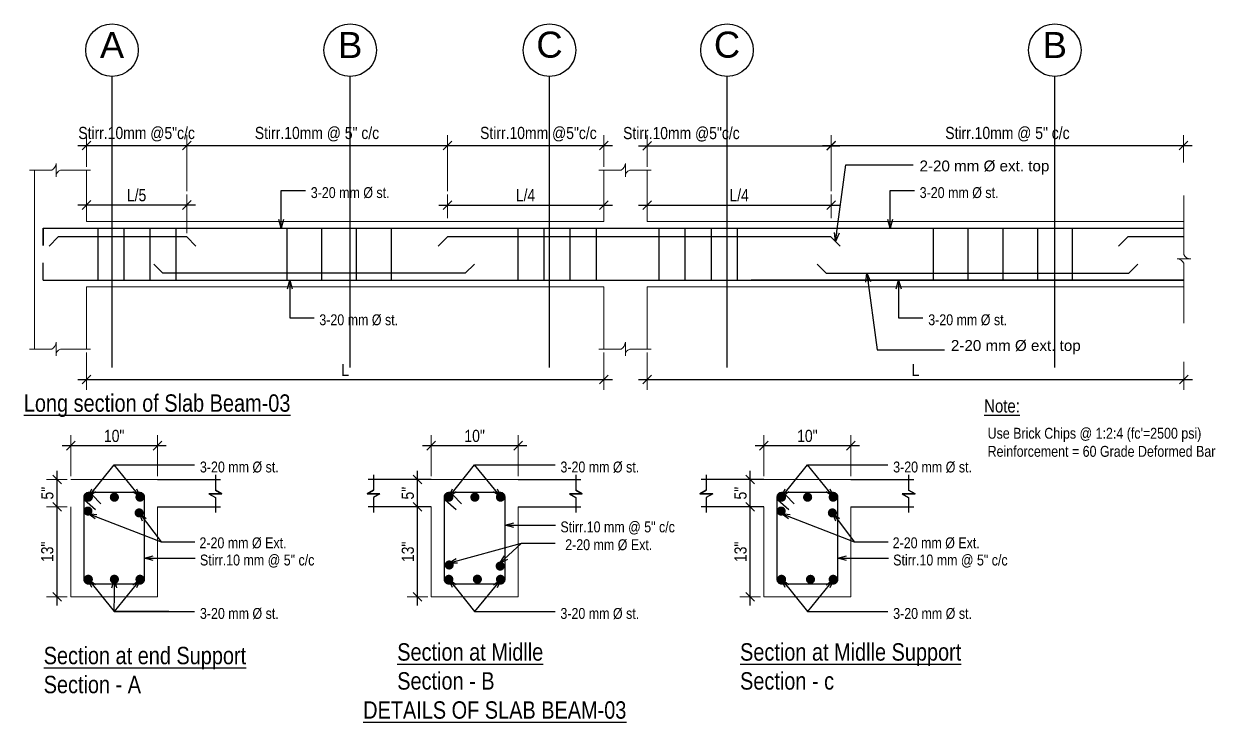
# Model space of a CAD drawing. Header units: inches. Extents: x -4010 to 65129, y -40138 to -1318.
# Drawn here: x 48578 to 48852.3, y -39686.4 to -39525.7 of the extents above; entities that cross this region are included whole.
import ezdxf

# ---------------------------------------------------------------- set-up
doc = ezdxf.new("R2010")
doc.units = ezdxf.units.IN
doc.header["$MEASUREMENT"] = 0
doc.header["$PDMODE"] = 99
for name, color, linetype in [('1-COMON', 23, 'Continuous'), ('Hatch', 3, 'Continuous'), ('Rod', 1, 'Continuous'), ('TEX', 7, 'Continuous')]:
    doc.layers.add(name, color=color, linetype=linetype)
doc.layers.add('DIM', color=7, linetype='Continuous', lineweight=15)
doc.layers.add('LINE', color=8, linetype='Continuous', lineweight=13)
doc.styles.add('R', font='arial.ttf')
doc.styles.get("Standard").update_dxf_attribs({"font": 'ARIALN.TTF'})
doc.styles.add('style0', font='swissel.ttf')
doc.dimstyles.new('_30', dxfattribs={"dimscale": 0.4, "dimtxt": 7, "dimasz": 5, "dimexe": 6, "dimexo": 2, "dimgap": 2, "dimtad": 1, "dimdec": 0, "dimzin": 3, "dimdsep": 46, "dimlunit": 3, "dimtxsty": 'Standard', "dimblk": 'OBLIQUE', "dimcen": 0, "dimdle": 5, "dimclrt": 7, "dimazin": 0, "dimtfac": 0.0375, "dimtdec": 0, "dimtofl": 0, "dimtmove": 0, "dimatfit": 3, "dimldrblk": 'OPEN30', "dimfxl": 6, "dimtvp": 0.8, "dimtolj": 1, "dimtzin": 0, "dimlwe": -1, "dimarcsym": 0})

# ---------------------------------------------------------------- blocks, each defined once
blk = doc.blocks.new('_Oblique')
at = {"color": 0, "linetype": 'ByBlock', "lineweight": -2}
blk.add_line((-0.5, -0.5), (0.5, 0.5), dxfattribs=at)
blk = doc.blocks.new('_Open30')
at = {"color": 0, "linetype": 'ByBlock', "lineweight": -2}
for p, q in [((-1, 0.27), (0, 0)), ((0, 0), (-1, -0.27)), ((0, 0), (-1, 0))]:
    blk.add_line(p, q, dxfattribs=at)
blk = doc.blocks.new('*D1492')
at = {"layer": 'Defpoints', "color": 0}
for p in [(48845.06, -39553.72), (48845.06, -39558.43), (48763.91, -39565)]:
    blk.add_point(p, dxfattribs=at)
at = {"layer": 'DIM', "color": 0}
for p, q in [((48763.91, -39564.2), (48763.91, -39551.32)), ((48845.06, -39557.63), (48845.06, -39551.32))]:
    blk.add_line(p, q, dxfattribs=at)
at = {"layer": 'DIM', "color": 0, "lineweight": -2}
blk.add_line((48761.91, -39553.72), (48847.06, -39553.72), dxfattribs=at)
at = {"layer": 'DIM', "color": 0, "lineweight": -2, "xscale": 2, "yscale": 2, "zscale": 2, "rotation": 180}
blk.add_blockref('_Oblique', (48763.91, -39553.72), dxfattribs=at)
at = {"layer": 'DIM', "color": 0, "lineweight": -2, "xscale": 2, "yscale": 2, "zscale": 2}
blk.add_blockref('_Oblique', (48845.06, -39553.72), dxfattribs=at)
at = {"layer": 'DIM', "color": 7, "insert": (48804.49, -39551.09), "char_height": 2.8, "attachment_point": 5}
blk.add_mtext('\\A1;Stirr.10mm @ 5" c/c', dxfattribs=at)
blk = doc.blocks.new('*D1493')
at = {"layer": 'Defpoints', "color": 0}
for p in [(48711.52, -39553.72), (48711.52, -39559.38), (48675.52, -39565)]:
    blk.add_point(p, dxfattribs=at)
at = {"layer": 'DIM', "color": 0}
for p, q in [((48675.52, -39564.2), (48675.52, -39551.32)), ((48711.52, -39558.58), (48711.52, -39551.32))]:
    blk.add_line(p, q, dxfattribs=at)
at = {"layer": 'DIM', "color": 0, "lineweight": -2}
blk.add_line((48673.52, -39553.72), (48713.52, -39553.72), dxfattribs=at)
at = {"layer": 'DIM', "color": 0, "lineweight": -2, "xscale": 2, "yscale": 2, "zscale": 2, "rotation": 180}
blk.add_blockref('_Oblique', (48675.52, -39553.72), dxfattribs=at)
at = {"layer": 'DIM', "color": 0, "lineweight": -2, "xscale": 2, "yscale": 2, "zscale": 2}
blk.add_blockref('_Oblique', (48711.52, -39553.72), dxfattribs=at)
at = {"layer": 'DIM', "color": 7, "insert": (48696.48, -39551.09), "char_height": 2.8, "attachment_point": 5}
blk.add_mtext('\\A1;{\\C7;Stirr.10mm @5"c/c}', dxfattribs=at)
blk = doc.blocks.new('*D1494')
at = {"layer": 'Defpoints', "color": 0}
for p in [(48711.52, -39567.4), (48675.52, -39571.21), (48711.52, -39571.21)]:
    blk.add_point(p, dxfattribs=at)
at = {"layer": 'DIM', "color": 0}
for p, q in [((48675.52, -39570.41), (48675.52, -39565)), ((48711.52, -39570.41), (48711.52, -39565))]:
    blk.add_line(p, q, dxfattribs=at)
at = {"layer": 'DIM', "color": 0, "lineweight": -2}
blk.add_line((48673.52, -39567.4), (48713.52, -39567.4), dxfattribs=at)
at = {"layer": 'DIM', "color": 0, "lineweight": -2, "xscale": 2, "yscale": 2, "zscale": 2, "rotation": 180}
blk.add_blockref('_Oblique', (48675.52, -39567.4), dxfattribs=at)
at = {"layer": 'DIM', "color": 0, "lineweight": -2, "xscale": 2, "yscale": 2, "zscale": 2}
blk.add_blockref('_Oblique', (48711.52, -39567.4), dxfattribs=at)
at = {"layer": 'DIM', "color": 7, "insert": (48693.52, -39565.15), "char_height": 2.8, "attachment_point": 5}
blk.add_mtext('\\A1;{\\C7;L/4}', dxfattribs=at)
blk = doc.blocks.new('*D1495')
at = {"layer": 'Defpoints', "color": 0}
for p in [(48675.52, -39553.72), (48615.49, -39564.99), (48675.52, -39565)]:
    blk.add_point(p, dxfattribs=at)
at = {"layer": 'DIM', "color": 0}
for p, q in [((48615.49, -39564.19), (48615.49, -39551.32)), ((48675.52, -39564.2), (48675.52, -39551.32))]:
    blk.add_line(p, q, dxfattribs=at)
at = {"layer": 'DIM', "color": 0, "lineweight": -2}
blk.add_line((48613.49, -39553.72), (48677.52, -39553.72), dxfattribs=at)
at = {"layer": 'DIM', "color": 0, "lineweight": -2, "xscale": 2, "yscale": 2, "zscale": 2, "rotation": 180}
blk.add_blockref('_Oblique', (48615.49, -39553.72), dxfattribs=at)
at = {"layer": 'DIM', "color": 0, "lineweight": -2, "xscale": 2, "yscale": 2, "zscale": 2}
blk.add_blockref('_Oblique', (48675.52, -39553.72), dxfattribs=at)
at = {"layer": 'DIM', "color": 7, "insert": (48645.5, -39551.09), "char_height": 2.8, "attachment_point": 5}
blk.add_mtext('\\A1;Stirr.10mm @ 5" c/c', dxfattribs=at)
blk = doc.blocks.new('*D1496')
at = {"layer": 'Defpoints', "color": 0}
for p in [(48615.49, -39553.72), (48592.44, -39559.38), (48615.49, -39564.99)]:
    blk.add_point(p, dxfattribs=at)
at = {"layer": 'DIM', "color": 0}
for p, q in [((48592.44, -39558.58), (48592.44, -39551.32)), ((48615.49, -39564.19), (48615.49, -39551.32))]:
    blk.add_line(p, q, dxfattribs=at)
at = {"layer": 'DIM', "color": 0, "lineweight": -2}
blk.add_line((48590.44, -39553.72), (48617.49, -39553.72), dxfattribs=at)
at = {"layer": 'DIM', "color": 0, "lineweight": -2, "xscale": 2, "yscale": 2, "zscale": 2, "rotation": 180}
blk.add_blockref('_Oblique', (48592.44, -39553.72), dxfattribs=at)
at = {"layer": 'DIM', "color": 0, "lineweight": -2, "xscale": 2, "yscale": 2, "zscale": 2}
blk.add_blockref('_Oblique', (48615.49, -39553.72), dxfattribs=at)
at = {"layer": 'DIM', "color": 7, "insert": (48603.96, -39551.09), "char_height": 2.8, "attachment_point": 5}
blk.add_mtext('\\A1;{\\C7;Stirr.10mm @5"c/c}', dxfattribs=at)
blk = doc.blocks.new('*D1497')
at = {"layer": 'Defpoints', "color": 0}
for p in [(48763.91, -39553.75), (48721.52, -39559.38), (48763.91, -39565)]:
    blk.add_point(p, dxfattribs=at)
at = {"layer": 'DIM', "color": 0}
for p, q in [((48721.52, -39558.58), (48721.52, -39551.35)), ((48763.91, -39564.2), (48763.91, -39551.35))]:
    blk.add_line(p, q, dxfattribs=at)
at = {"layer": 'DIM', "color": 0, "lineweight": -2}
blk.add_line((48719.52, -39553.75), (48765.91, -39553.75), dxfattribs=at)
at = {"layer": 'DIM', "color": 0, "lineweight": -2, "xscale": 2, "yscale": 2, "zscale": 2, "rotation": 180}
blk.add_blockref('_Oblique', (48721.52, -39553.75), dxfattribs=at)
at = {"layer": 'DIM', "color": 0, "lineweight": -2, "xscale": 2, "yscale": 2, "zscale": 2}
blk.add_blockref('_Oblique', (48763.91, -39553.75), dxfattribs=at)
at = {"layer": 'DIM', "color": 7, "insert": (48729.41, -39551.12), "char_height": 2.8, "attachment_point": 5}
blk.add_mtext('\\A1;{\\C7;Stirr.10mm @5"c/c}', dxfattribs=at)
blk = doc.blocks.new('*D1498')
at = {"layer": 'Defpoints', "color": 0}
for p in [(48763.91, -39567.4), (48721.52, -39571.21), (48763.91, -39571.21)]:
    blk.add_point(p, dxfattribs=at)
at = {"layer": 'DIM', "color": 0}
for p, q in [((48721.52, -39570.41), (48721.52, -39565)), ((48763.91, -39570.41), (48763.91, -39565))]:
    blk.add_line(p, q, dxfattribs=at)
at = {"layer": 'DIM', "color": 0, "lineweight": -2}
blk.add_line((48719.52, -39567.4), (48765.91, -39567.4), dxfattribs=at)
at = {"layer": 'DIM', "color": 0, "lineweight": -2, "xscale": 2, "yscale": 2, "zscale": 2, "rotation": 180}
blk.add_blockref('_Oblique', (48721.52, -39567.4), dxfattribs=at)
at = {"layer": 'DIM', "color": 0, "lineweight": -2, "xscale": 2, "yscale": 2, "zscale": 2}
blk.add_blockref('_Oblique', (48763.91, -39567.4), dxfattribs=at)
at = {"layer": 'DIM', "color": 7, "insert": (48742.71, -39565.15), "char_height": 2.8, "attachment_point": 5}
blk.add_mtext('\\A1;{\\C7;L/4}', dxfattribs=at)
blk = doc.blocks.new('*D1499')
at = {"layer": 'Defpoints', "color": 0}
for p in [(48671.8, -39622.78), (48671.8, -39630.59), (48691.8, -39630.59)]:
    blk.add_point(p, dxfattribs=at)
at = {"layer": 'DIM', "color": 0, "lineweight": -2}
blk.add_line((48693.8, -39622.78), (48669.8, -39622.78), dxfattribs=at)
at = {"layer": 'DIM', "color": 0}
for p, q in [((48671.8, -39629.79), (48671.8, -39620.38)), ((48691.8, -39629.79), (48691.8, -39620.38))]:
    blk.add_line(p, q, dxfattribs=at)
at = {"layer": 'DIM', "color": 0, "lineweight": -2, "xscale": 2, "yscale": 2, "zscale": 2, "rotation": 180}
blk.add_blockref('_Oblique', (48671.8, -39622.78), dxfattribs=at)
at = {"layer": 'DIM', "color": 0, "lineweight": -2, "xscale": 2, "yscale": 2, "zscale": 2}
blk.add_blockref('_Oblique', (48691.8, -39622.78), dxfattribs=at)
at = {"layer": 'DIM', "color": 7, "insert": (48681.8, -39620.55), "char_height": 2.8, "attachment_point": 5}
blk.add_mtext('\\A1;{\\C7;10"}', dxfattribs=at)
blk = doc.blocks.new('*D1500')
at = {"layer": 'Defpoints', "color": 0}
for p in [(48588.79, -39622.78), (48588.79, -39630.59), (48608.79, -39630.59)]:
    blk.add_point(p, dxfattribs=at)
at = {"layer": 'DIM', "color": 0, "lineweight": -2}
blk.add_line((48610.79, -39622.78), (48586.79, -39622.78), dxfattribs=at)
at = {"layer": 'DIM', "color": 0}
for p, q in [((48588.79, -39629.79), (48588.79, -39620.38)), ((48608.79, -39629.79), (48608.79, -39620.38))]:
    blk.add_line(p, q, dxfattribs=at)
at = {"layer": 'DIM', "color": 0, "lineweight": -2, "xscale": 2, "yscale": 2, "zscale": 2, "rotation": 180}
blk.add_blockref('_Oblique', (48588.79, -39622.78), dxfattribs=at)
at = {"layer": 'DIM', "color": 0, "lineweight": -2, "xscale": 2, "yscale": 2, "zscale": 2}
blk.add_blockref('_Oblique', (48608.79, -39622.78), dxfattribs=at)
at = {"layer": 'DIM', "color": 7, "insert": (48598.79, -39620.55), "char_height": 2.8, "attachment_point": 5}
blk.add_mtext('\\A1;{\\C7;10"}', dxfattribs=at)
blk = doc.blocks.new('*D1501')
at = {"layer": 'Defpoints', "color": 0}
for p in [(48592.44, -39600.54), (48711.52, -39600.54), (48711.52, -39607.56)]:
    blk.add_point(p, dxfattribs=at)
at = {"layer": 'DIM', "color": 0}
for p, q in [((48592.44, -39601.34), (48592.44, -39609.96)), ((48711.52, -39601.34), (48711.52, -39609.96))]:
    blk.add_line(p, q, dxfattribs=at)
at = {"layer": 'DIM', "color": 0, "lineweight": -2}
blk.add_line((48590.44, -39607.56), (48713.52, -39607.56), dxfattribs=at)
at = {"layer": 'DIM', "color": 0, "lineweight": -2, "xscale": 2, "yscale": 2, "zscale": 2, "rotation": 180}
blk.add_blockref('_Oblique', (48592.44, -39607.56), dxfattribs=at)
at = {"layer": 'DIM', "color": 0, "lineweight": -2, "xscale": 2, "yscale": 2, "zscale": 2}
blk.add_blockref('_Oblique', (48711.52, -39607.56), dxfattribs=at)
at = {"layer": 'DIM', "color": 7, "insert": (48651.98, -39605.36), "char_height": 2.8, "attachment_point": 5}
blk.add_mtext('\\A1;{\\C7;L}', dxfattribs=at)
blk = doc.blocks.new('*D1502')
at = {"layer": 'Defpoints', "color": 0}
for p in [(48721.52, -39600.54), (48845.12, -39602.66), (48845.12, -39607.56)]:
    blk.add_point(p, dxfattribs=at)
at = {"layer": 'DIM', "color": 0}
for p, q in [((48721.52, -39601.34), (48721.52, -39609.96)), ((48845.12, -39603.46), (48845.12, -39609.96))]:
    blk.add_line(p, q, dxfattribs=at)
at = {"layer": 'DIM', "color": 0, "lineweight": -2}
blk.add_line((48719.52, -39607.56), (48847.12, -39607.56), dxfattribs=at)
at = {"layer": 'DIM', "color": 0, "lineweight": -2, "xscale": 2, "yscale": 2, "zscale": 2, "rotation": 180}
blk.add_blockref('_Oblique', (48721.52, -39607.56), dxfattribs=at)
at = {"layer": 'DIM', "color": 0, "lineweight": -2, "xscale": 2, "yscale": 2, "zscale": 2}
blk.add_blockref('_Oblique', (48845.12, -39607.56), dxfattribs=at)
at = {"layer": 'DIM', "color": 7, "insert": (48783.32, -39605.36), "char_height": 2.8, "attachment_point": 5}
blk.add_mtext('\\A1;{\\C7;L}', dxfattribs=at)
blk = doc.blocks.new('*D1503')
at = {"layer": 'Defpoints', "color": 0}
for p in [(48615.49, -39567.39), (48592.44, -39571.21), (48615.49, -39574.71)]:
    blk.add_point(p, dxfattribs=at)
at = {"layer": 'DIM', "color": 0}
for p, q in [((48592.44, -39570.41), (48592.44, -39564.99)), ((48615.49, -39573.91), (48615.49, -39564.99))]:
    blk.add_line(p, q, dxfattribs=at)
at = {"layer": 'DIM', "color": 0, "lineweight": -2}
blk.add_line((48590.44, -39567.39), (48617.49, -39567.39), dxfattribs=at)
at = {"layer": 'DIM', "color": 0, "lineweight": -2, "xscale": 2, "yscale": 2, "zscale": 2, "rotation": 180}
blk.add_blockref('_Oblique', (48592.44, -39567.39), dxfattribs=at)
at = {"layer": 'DIM', "color": 0, "lineweight": -2, "xscale": 2, "yscale": 2, "zscale": 2}
blk.add_blockref('_Oblique', (48615.49, -39567.39), dxfattribs=at)
at = {"layer": 'DIM', "color": 7, "insert": (48603.96, -39565.14), "char_height": 2.8, "attachment_point": 5}
blk.add_mtext('\\A1;{\\C7;L/5}', dxfattribs=at)
blk = doc.blocks.new('*D1504')
at = {"layer": 'Defpoints', "color": 0}
for p in [(48585.63, -39636.84), (48588.79, -39636.84), (48588.79, -39657.59)]:
    blk.add_point(p, dxfattribs=at)
at = {"layer": 'DIM', "color": 0, "lineweight": -2}
blk.add_line((48585.63, -39659.59), (48585.63, -39634.84), dxfattribs=at)
at = {"layer": 'DIM', "color": 0}
for p, q in [((48587.99, -39636.84), (48583.23, -39636.84)), ((48587.99, -39657.59), (48583.23, -39657.59))]:
    blk.add_line(p, q, dxfattribs=at)
at = {"layer": 'DIM', "color": 0, "lineweight": -2, "xscale": 2, "yscale": 2, "zscale": 2}
for p, rotation in [((48585.63, -39636.84), 90), ((48585.63, -39657.59), 270)]:
    blk.add_blockref('_Oblique', p, dxfattribs=dict(at, rotation=rotation))
at = {"layer": 'DIM', "color": 7, "insert": (48583.4, -39647.21), "char_height": 2.8, "attachment_point": 5, "rotation": 90}
blk.add_mtext('\\A1;13"', dxfattribs=at)
blk = doc.blocks.new('*D1505')
at = {"layer": 'Defpoints', "color": 0}
for p in [(48585.63, -39630.59), (48588.79, -39630.59), (48588.79, -39636.84)]:
    blk.add_point(p, dxfattribs=at)
at = {"layer": 'DIM', "color": 0}
for p, q in [((48587.99, -39630.59), (48583.23, -39630.59)), ((48587.99, -39636.84), (48583.23, -39636.84))]:
    blk.add_line(p, q, dxfattribs=at)
at = {"layer": 'DIM', "color": 0, "lineweight": -2}
blk.add_line((48585.63, -39638.84), (48585.63, -39628.59), dxfattribs=at)
at = {"layer": 'DIM', "color": 0, "lineweight": -2, "xscale": 2, "yscale": 2, "zscale": 2}
for p, rotation in [((48585.63, -39630.59), 90), ((48585.63, -39636.84), 270)]:
    blk.add_blockref('_Oblique', p, dxfattribs=dict(at, rotation=rotation))
at = {"layer": 'DIM', "color": 7, "insert": (48583.41, -39633.71), "char_height": 2.8, "attachment_point": 5, "rotation": 90}
blk.add_mtext('\\A1;{\\C7;5"}', dxfattribs=at)
blk = doc.blocks.new('*D1506')
at = {"layer": 'Defpoints', "color": 0}
for p in [(48668.65, -39636.84), (48671.8, -39636.84), (48671.8, -39657.59)]:
    blk.add_point(p, dxfattribs=at)
at = {"layer": 'DIM', "color": 0, "lineweight": -2}
blk.add_line((48668.65, -39659.59), (48668.65, -39634.84), dxfattribs=at)
at = {"layer": 'DIM', "color": 0}
for p, q in [((48671, -39636.84), (48666.25, -39636.84)), ((48671, -39657.59), (48666.25, -39657.59))]:
    blk.add_line(p, q, dxfattribs=at)
at = {"layer": 'DIM', "color": 0, "lineweight": -2, "xscale": 2, "yscale": 2, "zscale": 2}
for p, rotation in [((48668.65, -39636.84), 90), ((48668.65, -39657.59), 270)]:
    blk.add_blockref('_Oblique', p, dxfattribs=dict(at, rotation=rotation))
at = {"layer": 'DIM', "color": 7, "insert": (48666.42, -39647.21), "char_height": 2.8, "attachment_point": 5, "rotation": 90}
blk.add_mtext('\\A1;13"', dxfattribs=at)
blk = doc.blocks.new('*D1525')
at = {"layer": 'Defpoints', "color": 0}
for p in [(48668.65, -39630.59), (48671.8, -39630.59), (48671.8, -39636.84)]:
    blk.add_point(p, dxfattribs=at)
at = {"layer": 'DIM', "color": 0}
for p, q in [((48671, -39630.59), (48666.25, -39630.59)), ((48671, -39636.84), (48666.25, -39636.84))]:
    blk.add_line(p, q, dxfattribs=at)
at = {"layer": 'DIM', "color": 0, "lineweight": -2}
blk.add_line((48668.65, -39638.84), (48668.65, -39628.59), dxfattribs=at)
at = {"layer": 'DIM', "color": 0, "lineweight": -2, "xscale": 2, "yscale": 2, "zscale": 2}
for p, rotation in [((48668.65, -39630.59), 90), ((48668.65, -39636.84), 270)]:
    blk.add_blockref('_Oblique', p, dxfattribs=dict(at, rotation=rotation))
at = {"layer": 'DIM', "color": 7, "insert": (48666.42, -39633.71), "char_height": 2.8, "attachment_point": 5, "rotation": 90}
blk.add_mtext('\\A1;{\\C7;5"}', dxfattribs=at)
blk = doc.blocks.new('*D1507')
at = {"layer": 'Defpoints', "color": 0}
for p in [(48748.42, -39622.78), (48748.42, -39630.59), (48768.42, -39630.59)]:
    blk.add_point(p, dxfattribs=at)
at = {"layer": 'DIM', "color": 0, "lineweight": -2}
blk.add_line((48770.42, -39622.78), (48746.42, -39622.78), dxfattribs=at)
at = {"layer": 'DIM', "color": 0}
for p, q in [((48748.42, -39629.79), (48748.42, -39620.38)), ((48768.42, -39629.79), (48768.42, -39620.38))]:
    blk.add_line(p, q, dxfattribs=at)
at = {"layer": 'DIM', "color": 0, "lineweight": -2, "xscale": 2, "yscale": 2, "zscale": 2, "rotation": 180}
blk.add_blockref('_Oblique', (48748.42, -39622.78), dxfattribs=at)
at = {"layer": 'DIM', "color": 0, "lineweight": -2, "xscale": 2, "yscale": 2, "zscale": 2}
blk.add_blockref('_Oblique', (48768.42, -39622.78), dxfattribs=at)
at = {"layer": 'DIM', "color": 7, "insert": (48758.42, -39620.55), "char_height": 2.8, "attachment_point": 5}
blk.add_mtext('\\A1;{\\C7;10"}', dxfattribs=at)
blk = doc.blocks.new('*D1508')
at = {"layer": 'Defpoints', "color": 0}
for p in [(48745.27, -39636.84), (48748.42, -39636.84), (48748.42, -39657.59)]:
    blk.add_point(p, dxfattribs=at)
at = {"layer": 'DIM', "color": 0, "lineweight": -2}
blk.add_line((48745.27, -39659.59), (48745.27, -39634.84), dxfattribs=at)
at = {"layer": 'DIM', "color": 0}
for p, q in [((48747.62, -39636.84), (48742.87, -39636.84)), ((48747.62, -39657.59), (48742.87, -39657.59))]:
    blk.add_line(p, q, dxfattribs=at)
at = {"layer": 'DIM', "color": 0, "lineweight": -2, "xscale": 2, "yscale": 2, "zscale": 2}
for p, rotation in [((48745.27, -39636.84), 90), ((48745.27, -39657.59), 270)]:
    blk.add_blockref('_Oblique', p, dxfattribs=dict(at, rotation=rotation))
at = {"layer": 'DIM', "color": 7, "insert": (48743.04, -39647.21), "char_height": 2.8, "attachment_point": 5, "rotation": 90}
blk.add_mtext('\\A1;13"', dxfattribs=at)
blk = doc.blocks.new('*D1526')
at = {"layer": 'Defpoints', "color": 0}
for p in [(48745.27, -39630.59), (48748.42, -39630.59), (48748.42, -39636.84)]:
    blk.add_point(p, dxfattribs=at)
at = {"layer": 'DIM', "color": 0}
for p, q in [((48747.62, -39630.59), (48742.87, -39630.59)), ((48747.62, -39636.84), (48742.87, -39636.84))]:
    blk.add_line(p, q, dxfattribs=at)
at = {"layer": 'DIM', "color": 0, "lineweight": -2}
blk.add_line((48745.27, -39638.84), (48745.27, -39628.59), dxfattribs=at)
at = {"layer": 'DIM', "color": 0, "lineweight": -2, "xscale": 2, "yscale": 2, "zscale": 2}
for p, rotation in [((48745.27, -39630.59), 90), ((48745.27, -39636.84), 270)]:
    blk.add_blockref('_Oblique', p, dxfattribs=dict(at, rotation=rotation))
at = {"layer": 'DIM', "color": 7, "insert": (48743.04, -39633.71), "char_height": 2.8, "attachment_point": 5, "rotation": 90}
blk.add_mtext('\\A1;{\\C7;5"}', dxfattribs=at)

msp = doc.modelspace()

# ---------------------------------------------------------------- linework, layer by layer
at = {"layer": '1-COMON'}
for p, q in [((48608.79, -39630.585), (48623.278, -39630.585)), ((48671.802, -39630.585), (48657.315, -39630.585)), ((48691.802, -39630.585), (48706.29, -39630.585)), ((48748.425, -39630.585), (48733.937, -39630.585)), ((48768.425, -39630.585), (48782.913, -39630.585)), ((48623.572, -39633.826), (48622.108, -39633.011)), ((48657.021, -39633.826), (48658.484, -39633.011)), ((48706.584, -39633.826), (48705.121, -39633.011)), ((48733.643, -39633.826), (48735.107, -39633.011)), ((48783.206, -39633.826), (48781.743, -39633.011)), ((48620.602, -39633.826), (48623.572, -39633.826)), ((48620.602, -39633.826), (48622.108, -39634.694)), ((48659.991, -39633.826), (48657.021, -39633.826)), ((48659.991, -39633.826), (48658.484, -39634.694)), ((48703.614, -39633.826), (48706.584, -39633.826)), ((48703.614, -39633.826), (48705.121, -39634.694)), ((48736.613, -39633.826), (48733.643, -39633.826)), ((48736.613, -39633.826), (48735.107, -39634.694)), ((48780.236, -39633.826), (48783.206, -39633.826)), ((48780.236, -39633.826), (48781.743, -39634.694)), ((48608.79, -39636.835), (48623.278, -39636.835)), ((48671.802, -39636.835), (48657.315, -39636.835)), ((48691.802, -39636.835), (48706.29, -39636.835)), ((48748.425, -39636.835), (48733.937, -39636.835)), ((48768.425, -39636.835), (48782.913, -39636.835))]:
    msp.add_line(p, q, dxfattribs=at)
for points in [[(48622.108, -39629.457), (48622.108, -39633.011), (48623.572, -39633.826), (48620.602, -39633.826), (48622.108, -39634.694), (48622.108, -39638.196)], [(48658.484, -39629.457), (48658.484, -39633.011), (48657.021, -39633.826), (48659.991, -39633.826), (48658.484, -39634.694), (48658.484, -39638.196)], [(48705.121, -39629.457), (48705.121, -39633.011), (48706.584, -39633.826), (48703.614, -39633.826), (48705.121, -39634.694), (48705.121, -39638.196)], [(48735.107, -39629.457), (48735.107, -39633.011), (48733.643, -39633.826), (48736.613, -39633.826), (48735.107, -39634.694), (48735.107, -39638.196)], [(48781.743, -39629.457), (48781.743, -39633.011), (48783.206, -39633.826), (48780.236, -39633.826), (48781.743, -39634.694), (48781.743, -39638.196)]]:
    msp.add_lwpolyline(points, dxfattribs=at)
at = {"layer": 'Hatch'}
for p, q in [((48598.299, -39604.784), (48598.299, -39537.802)), ((48653.153, -39604.784), (48653.153, -39537.802)), ((48699.031, -39604.784), (48699.031, -39537.802)), ((48739.922, -39604.784), (48739.922, -39537.802)), ((48815.405, -39604.784), (48815.405, -39537.802))]:
    msp.add_line(p, q, dxfattribs=at)
for centre in [(48598.299, -39531.752), (48653.153, -39531.752), (48699.031, -39531.752), (48739.922, -39531.752), (48815.405, -39531.752)]:
    msp.add_circle(centre, 6.051, dxfattribs=at)
at = {"layer": 'LINE'}
for p, q in [((48580.439, -39559.38), (48580.439, -39600.537)), ((48592.439, -39559.38), (48592.439, -39571.212)), ((48711.516, -39559.38), (48711.516, -39571.212)), ((48711.516, -39559.38), (48711.516, -39571.212)), ((48721.516, -39559.38), (48721.516, -39571.212)), ((48592.439, -39571.212), (48711.516, -39571.212)), ((48721.516, -39571.212), (48845.125, -39571.212)), ((48592.439, -39586.212), (48592.439, -39600.537)), ((48592.439, -39586.212), (48711.516, -39586.212)), ((48711.516, -39586.212), (48711.516, -39600.537)), ((48711.516, -39586.212), (48711.516, -39600.537)), ((48721.516, -39586.212), (48721.516, -39600.537)), ((48721.516, -39586.212), (48845.125, -39586.212))]:
    msp.add_line(p, q, dxfattribs=at)
for points in [[(48579.274, -39559.38), (48584.439, -39559.38, 0.2516591), (48585.439, -39557.811), (48585.439, -39560.948, -0.3614804), (48586.439, -39559.38), (48593.346, -39559.38)], [(48710.398, -39559.38), (48715.513, -39559.38, 0.2516591), (48716.513, -39557.811), (48716.513, -39560.948, -0.3614804), (48717.513, -39559.38), (48722.421, -39559.38)], [(48845.125, -39594.555), (48845.125, -39580.753, 0.2516591), (48843.557, -39579.753), (48846.693, -39579.753, -0.3614804), (48845.125, -39578.753), (48845.125, -39565.17)], [(48579.274, -39600.537), (48584.439, -39600.537, 0.2516591), (48585.439, -39598.969), (48585.439, -39602.105, -0.3614804), (48586.439, -39600.537), (48593.346, -39600.537)], [(48710.398, -39600.537), (48715.513, -39600.537, 0.2516591), (48716.513, -39598.969), (48716.513, -39602.105, -0.3614804), (48717.513, -39600.537), (48722.421, -39600.537)]]:
    msp.add_lwpolyline(points, format="xyb", dxfattribs=at)
for points in [[(48608.79, -39630.585), (48588.79, -39630.585)], [(48691.802, -39630.585), (48671.802, -39630.585)], [(48768.425, -39630.585), (48748.425, -39630.585)], [(48588.79, -39636.835), (48588.79, -39657.585), (48608.79, -39657.585), (48608.79, -39636.835)], [(48671.802, -39636.835), (48671.802, -39657.585), (48691.802, -39657.585), (48691.802, -39636.835)], [(48748.425, -39636.835), (48748.425, -39657.585), (48768.425, -39657.585), (48768.425, -39636.835)]]:
    msp.add_lwpolyline(points, dxfattribs=at)
at = {"layer": 'Rod'}
for p, q in [((48582.439, -39572.712), (48582.439, -39576.712)), ((48582.439, -39576.712), (48582.439, -39572.712)), ((48582.439, -39572.712), (48845.125, -39572.712)), ((48595.006, -39572.712), (48595.006, -39584.712)), ((48601.006, -39572.712), (48601.006, -39584.712)), ((48607.006, -39572.712), (48607.006, -39584.712)), ((48613.006, -39572.712), (48613.006, -39584.712)), ((48638.548, -39572.712), (48638.548, -39584.712)), ((48646.548, -39572.712), (48646.548, -39584.712)), ((48654.548, -39572.712), (48654.548, -39584.712)), ((48662.548, -39572.712), (48662.548, -39584.712)), ((48691.756, -39572.712), (48691.756, -39584.712)), ((48697.756, -39572.712), (48697.756, -39584.712)), ((48703.756, -39572.712), (48703.756, -39584.712)), ((48709.756, -39572.712), (48709.756, -39584.712)), ((48724.232, -39572.712), (48724.232, -39584.712)), ((48730.232, -39572.712), (48730.232, -39584.712)), ((48736.232, -39572.712), (48736.232, -39584.712)), ((48742.232, -39572.712), (48742.232, -39584.712)), ((48787.393, -39572.712), (48787.393, -39584.712)), ((48795.393, -39572.712), (48795.393, -39584.712)), ((48803.393, -39572.712), (48803.393, -39584.712)), ((48811.393, -39572.712), (48811.393, -39584.712)), ((48819.393, -39572.712), (48819.393, -39584.712)), ((48582.439, -39584.712), (48582.439, -39580.712)), ((48582.439, -39584.712), (48582.439, -39580.712)), ((48582.439, -39584.712), (48845.125, -39584.712))]:
    msp.add_line(p, q, dxfattribs=at)
for points in [[(48617.608, -39576.834), (48615.487, -39574.712), (48585.919, -39574.712), (48583.798, -39576.834)], [(48765.982, -39576.834), (48763.86, -39574.712), (48675.516, -39574.712), (48673.395, -39576.834)], [(48845.125, -39574.712), (48832.2, -39574.712), (48830.078, -39576.834)], [(48681.776, -39580.987), (48679.655, -39583.108), (48610.013, -39583.108), (48607.892, -39580.987)], [(48760.652, -39580.987), (48762.773, -39583.108), (48832.414, -39583.108), (48834.536, -39580.987)], [(48845.125, -39584.712), (48745.516, -39584.712)]]:
    msp.add_lwpolyline(points, dxfattribs=at)
for points in [[(48592.79, -39654.585), (48604.79, -39654.585, 0.4142136), (48605.79, -39653.585), (48605.79, -39634.585, 0.4142136), (48604.79, -39633.585), (48592.79, -39633.585, 0.4142136), (48591.79, -39634.585), (48591.79, -39653.585, 0.4142136)], [(48675.802, -39654.585), (48687.802, -39654.585, 0.4142136), (48688.802, -39653.585), (48688.802, -39634.585, 0.4142136), (48687.802, -39633.585), (48675.802, -39633.585, 0.4142136), (48674.802, -39634.585), (48674.802, -39653.585, 0.4142136)], [(48752.425, -39654.585), (48764.425, -39654.585, 0.4142136), (48765.425, -39653.585), (48765.425, -39634.585, 0.4142136), (48764.425, -39633.585), (48752.425, -39633.585, 0.4142136), (48751.425, -39634.585), (48751.425, -39653.585, 0.4142136)]]:
    msp.add_lwpolyline(points, format="xyb", close=True, dxfattribs=at)
at = {"layer": 'Rod', "const_width": 1.05}
for points in [[(48592.317, -39634.636, -1), (48593.367, -39634.636, -1)], [(48598.317, -39634.636, -1), (48599.367, -39634.636, -1)], [(48605.264, -39634.636, 1), (48604.214, -39634.636, 1)], [(48675.329, -39634.636, -1), (48676.379, -39634.636, -1)], [(48681.329, -39634.636, -1), (48682.379, -39634.636, -1)], [(48688.276, -39634.636, 1), (48687.226, -39634.636, 1)], [(48751.951, -39634.636, -1), (48753.001, -39634.636, -1)], [(48757.951, -39634.636, -1), (48759.001, -39634.636, -1)], [(48764.898, -39634.636, 1), (48763.848, -39634.636, 1)], [(48592.226, -39637.831, -1), (48593.276, -39637.831, -1)], [(48604.022, -39638.253, -1), (48605.072, -39638.253, -1)], [(48751.86, -39637.831, -1), (48752.91, -39637.831, -1)], [(48763.656, -39638.253, -1), (48764.706, -39638.253, -1)], [(48675.416, -39650.234, 1), (48676.466, -39650.234, 1)], [(48687.156, -39650.495, 1), (48688.206, -39650.495, 1)], [(48592.317, -39653.535, 1), (48593.367, -39653.535, 1)], [(48598.317, -39653.526, -1), (48599.367, -39653.526, -1)], [(48605.264, -39653.535, -1), (48604.214, -39653.535, -1)], [(48675.329, -39653.535, 1), (48676.379, -39653.535, 1)], [(48681.909, -39653.505, -1), (48682.959, -39653.505, -1)], [(48688.276, -39653.535, -1), (48687.226, -39653.535, -1)], [(48751.951, -39653.535, 1), (48753.001, -39653.535, 1)], [(48758.611, -39653.545, -1), (48759.661, -39653.545, -1)], [(48764.898, -39653.535, -1), (48763.848, -39653.535, -1)]]:
    msp.add_lwpolyline(points, format="xyb", close=True, dxfattribs=at)
at = {"layer": 'Rod'}
for points in [[(48592.812, -39633.585, -0.3032581), (48593.736, -39634.09), (48595.739, -39636.2)], [(48675.824, -39633.585, -0.3032581), (48676.748, -39634.09), (48678.751, -39636.2)], [(48752.447, -39633.585, -0.3032581), (48753.37, -39634.09), (48755.373, -39636.2)], [(48591.921, -39634.177, 0.2624441), (48591.975, -39635.25), (48594.506, -39637.504)], [(48674.933, -39634.177, 0.2624441), (48674.988, -39635.25), (48677.518, -39637.504)], [(48751.555, -39634.177, 0.2624441), (48751.61, -39635.25), (48754.141, -39637.504)]]:
    msp.add_lwpolyline(points, format="xyb", dxfattribs=at)

# ---------------------------------------------------------------- texts
at = {"layer": 'TEX'}
for s, insert, char_height, attachment_point, style in [('A', (48598.299, -39533.575), 6, 8, 'R'), ('B', (48653.153, -39533.575), 6, 8, 'R'), ('C', (48699.031, -39533.575), 6, 8, 'R'), ('C', (48739.922, -39533.575), 6, 8, 'R'), ('B', (48815.405, -39533.575), 6, 8, 'R'), ('2-20 mm %%C ext. top', (48784.25, -39560.406), 2.5, 7, 'style0'), ('{\\fArial Narrow|b0|i0|c0|p34;3-20 mm %%C st.}', (48644.068, -39565.882), 2.5, 7, 'style0'), ('{\\fArial Narrow|b0|i0|c0|p34;3-20 mm %%C st.}', (48784.288, -39565.882), 2.5, 7, 'style0'), ('{\\fArial Narrow|b0|i0|c0|p34;3-20 mm %%C st.}', (48646.038, -39595.15), 2.5, 7, 'style0'), ('{\\fArial Narrow|b0|i0|c0|p34;3-20 mm %%C st.}', (48786.258, -39595.15), 2.5, 7, 'style0'), ('2-20 mm %%C ext. top', (48791.477, -39598.475), 2.5, 1, 'style0'), ("{\\fArial Narrow|b0|i0|c0|p34;Use Brick Chips @ 1:2:4 (fc'=2500 psi)\\PReinforcement = 60 Grade Deformed Bar}", (48799.928, -39625.374), 2.5, 7, 'style0'), ('{\\fArial Narrow|b0|i0|c0|p34;3-20 mm %%C st.}', (48618.544, -39629.031), 2.5, 7, 'style0'), ('{\\fArial Narrow|b0|i0|c0|p34;3-20 mm %%C st.}', (48701.556, -39629.031), 2.5, 7, 'style0'), ('{\\fArial Narrow|b0|i0|c0|p34;3-20 mm %%C st.}', (48778.179, -39629.031), 2.5, 7, 'style0'), ('{\\fArial Narrow|b0|i0|c0|p34;Stirr.10 mm @ 5" c/c}', (48701.556, -39643.231), 2.5, 7, 'style0'), ('{\\fArial Narrow|b0|i0|c0|p34;2-20 mm %%C Ext.}', (48618.434, -39646.484), 2.5, 7, 'style0'), ('{\\fArial Narrow|b0|i0|c0|p34;2-20 mm %%C Ext.}', (48702.656, -39646.919), 2.5, 7, 'style0'), ('{\\fArial Narrow|b0|i0|c0|p34;2-20 mm %%C Ext.}', (48778.068, -39646.484), 2.5, 7, 'style0'), ('{\\fArial Narrow|b0|i0|c0|p34;Stirr.10 mm @ 5" c/c}', (48618.544, -39650.849), 2.5, 7, 'style0'), ('{\\fArial Narrow|b0|i0|c0|p34;Stirr.10 mm @ 5" c/c}', (48778.179, -39650.849), 2.5, 7, 'style0'), ('{\\fArial Narrow|b0|i0|c0|p34;3-20 mm %%C st.}', (48618.544, -39662.735), 2.5, 7, 'style0'), ('{\\fArial Narrow|b0|i0|c0|p34;3-20 mm %%C st.}', (48701.556, -39662.735), 2.5, 7, 'style0'), ('{\\fArial Narrow|b0|i0|c0|p34;3-20 mm %%C st.}', (48778.179, -39662.735), 2.5, 7, 'style0')]:
    msp.add_mtext(s, dxfattribs=dict(at, insert=insert, char_height=char_height, attachment_point=attachment_point, style=style))
for s, insert, char_height, attachment_point in [('{\\LLong section of Slab Beam-03 }', (48577.989, -39610.973), 3.9998, 1), ('{\\LNote:}', (48799.139, -39615.187), 3, 7), ('{\\LSection at end Support \\P}Section - A', (48582.563, -39669.076), 3.9998, 1), ('{\\LSection at Midlle\\P}Section - B', (48663.98, -39668.252), 3.9998, 1), ('{\\LSection at Midlle} {\\LSupport\\P\\fArial Narrow|b0|i0|c0|p34;\\lSection - }c', (48742.922, -39668.252), 3.9998, 1), ('{\\LDETAILS OF SLAB BEAM-03}', (48656.136, -39681.609), 3.9998, 1)]:
    msp.add_mtext(s, dxfattribs=dict(at, insert=insert, char_height=char_height, attachment_point=attachment_point))

# ---------------------------------------------------------------- dimensions: what is measured, and where the dimension line sits
at = {"layer": 'DIM'}
for base, p1, p2, angle, text, picture, middle in [((48675.516, -39553.722), (48615.487, -39564.991), (48675.516, -39564.996), 180, 'Stirr.10mm @ 5" c/c', '*D1495', (48645.501, -39551.086)), ((48845.057, -39553.722), (48763.913, -39564.996), (48845.057, -39558.426), 180, 'Stirr.10mm @ 5" c/c', '*D1492', (48804.485, -39551.086)), ((48585.634, -39630.585), (48588.79, -39636.835), (48588.79, -39630.585), 90, '{\\C7;5"}', '*D1505', (48583.41, -39633.71)), ((48668.646, -39630.585), (48671.802, -39636.835), (48671.802, -39630.585), 90, '{\\C7;5"}', '*D1525', (48666.423, -39633.71)), ((48745.269, -39630.585), (48748.425, -39636.835), (48748.425, -39630.585), 90, '{\\C7;5"}', '*D1526', (48743.045, -39633.71)), ((48585.634, -39636.835), (48588.79, -39657.585), (48588.79, -39636.835), 90, '13"', '*D1504', (48583.405, -39647.21)), ((48668.646, -39636.835), (48671.802, -39657.585), (48671.802, -39636.835), 90, '13"', '*D1506', (48666.417, -39647.21)), ((48745.269, -39636.835), (48748.425, -39657.585), (48748.425, -39636.835), 90, '13"', '*D1508', (48743.039, -39647.21))]:
    dim = msp.add_linear_dim(base=base, p1=p1, p2=p2, angle=angle, text=text, dimstyle='_30', dxfattribs=at)
    dim.commit()
    dim.dimension.update_dxf_attribs({"geometry": picture, "text_midpoint": middle})
for base, p1, p2, picture, middle in [((48615.487, -39553.722), (48592.439, -39559.38), (48615.487, -39564.991), '*D1496', (48603.963, -39553.722)), ((48711.516, -39553.722), (48675.516, -39564.996), (48711.516, -39559.38), '*D1493', (48696.48, -39553.722)), ((48763.913, -39553.753), (48721.516, -39559.38), (48763.913, -39564.996), '*D1497', (48729.413, -39553.753))]:
    dim = msp.add_linear_dim(base=base, p1=p1, p2=p2, angle=180, text='{\\C7;Stirr.10mm @5"c/c}', dimstyle='_30', dxfattribs=at)
    dim.commit()
    dim.dimension.update_dxf_attribs({"geometry": picture, "text_midpoint": middle, "dimtype": 160})
for base, p1, p2, text, picture, middle in [((48615.487, -39567.391), (48592.439, -39571.212), (48615.487, -39574.712), '{\\C7;L/5}', '*D1503', (48603.963, -39565.143)), ((48711.516, -39567.396), (48675.516, -39571.212), (48711.516, -39571.212), '{\\C7;L/4}', '*D1494', (48693.516, -39565.149)), ((48763.913, -39567.396), (48721.516, -39571.212), (48763.913, -39571.212), '{\\C7;L/4}', '*D1498', (48742.715, -39565.149)), ((48711.516, -39607.558), (48592.439, -39600.537), (48711.516, -39600.537), '{\\C7;L}', '*D1501', (48651.978, -39605.358)), ((48845.125, -39607.558), (48721.516, -39600.537), (48845.125, -39602.656), '{\\C7;L}', '*D1502', (48783.32, -39605.358)), ((48588.79, -39622.78), (48608.79, -39630.585), (48588.79, -39630.585), '{\\C7;10"}', '*D1500', (48598.79, -39620.55)), ((48671.802, -39622.78), (48691.802, -39630.585), (48671.802, -39630.585), '{\\C7;10"}', '*D1499', (48681.802, -39620.55)), ((48748.425, -39622.78), (48768.425, -39630.585), (48748.425, -39630.585), '{\\C7;10"}', '*D1507', (48758.425, -39620.55))]:
    dim = msp.add_linear_dim(base=base, p1=p1, p2=p2, text=text, dimstyle='_30', dxfattribs=at)
    dim.commit()
    dim.dimension.update_dxf_attribs({"geometry": picture, "text_midpoint": middle})

# ---------------------------------------------------------------- leaders
for points in [[(48764.921, -39575.773), (48767.286, -39558.171), (48782.809, -39558.171)], [(48637.253, -39572.712), (48637.253, -39564.078), (48642.846, -39564.078)], [(48777.473, -39572.712), (48777.473, -39564.078), (48783.066, -39564.078)], [(48772.148, -39583.108), (48774.514, -39600.711), (48790.036, -39600.711)], [(48639.223, -39584.712), (48639.223, -39593.346), (48644.816, -39593.346)], [(48779.443, -39584.712), (48779.443, -39593.346), (48785.036, -39593.346)], [(48592.842, -39634.636), (48598.79, -39627.227)], [(48604.79, -39634.585), (48598.79, -39627.227), (48617.322, -39627.227)], [(48675.854, -39634.636), (48681.802, -39627.227)], [(48687.802, -39634.585), (48681.802, -39627.227), (48700.334, -39627.227)], [(48752.476, -39634.636), (48758.425, -39627.227)], [(48764.425, -39634.585), (48758.425, -39627.227), (48776.956, -39627.227)], [(48592.751, -39638.356), (48609.585, -39644.942)], [(48604.547, -39638.253), (48609.585, -39644.942), (48617.367, -39644.942)], [(48752.385, -39638.356), (48769.219, -39644.942)], [(48764.181, -39638.253), (48769.219, -39644.942), (48777.002, -39644.942)], [(48688.802, -39641.057), (48700.446, -39641.057)], [(48675.763, -39649.815), (48692.597, -39645.18)], [(48687.559, -39649.917), (48692.597, -39645.18), (48700.38, -39645.18)], [(48605.79, -39648.676), (48617.434, -39648.676)], [(48765.425, -39648.676), (48777.069, -39648.676)], [(48592.842, -39653.535), (48598.79, -39660.93)], [(48598.842, -39653.526), (48598.743, -39660.871), (48611.373, -39660.871)], [(48604.79, -39653.585), (48598.79, -39660.93), (48617.322, -39660.93)], [(48675.854, -39653.535), (48681.802, -39660.93)], [(48687.802, -39653.585), (48681.802, -39660.93), (48700.334, -39660.93)], [(48752.476, -39653.535), (48758.425, -39660.93)], [(48764.425, -39653.585), (48758.425, -39660.93), (48776.956, -39660.93)]]:
    msp.add_leader(points, dimstyle='_30', dxfattribs=at)

doc.saveas('drawing.dxf')
